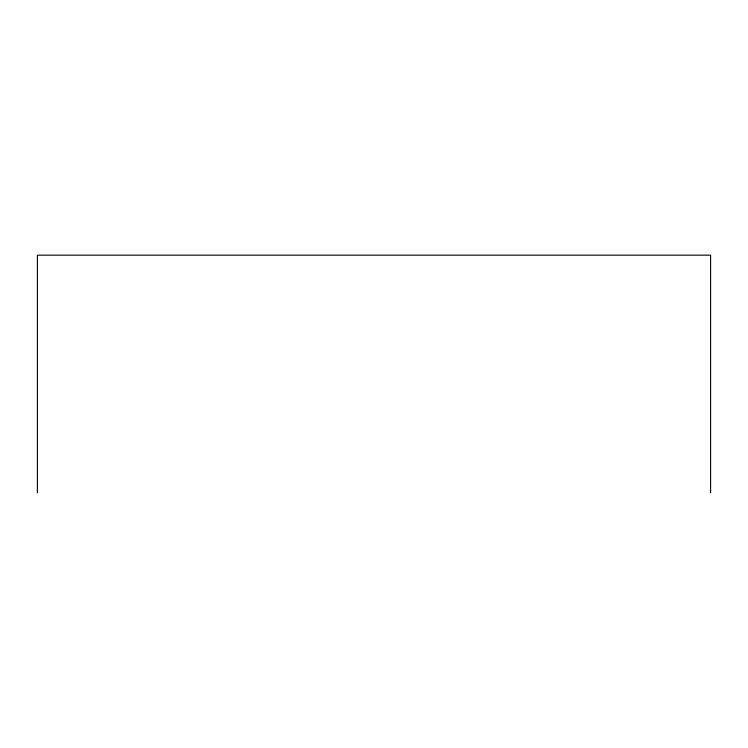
<?xml version="1.0" encoding="UTF-8"?>
<svg xmlns="http://www.w3.org/2000/svg" width="748" height="748" viewBox="0 0 748 748"><rect width="100%" height="100%" fill="white"/><g stroke="black" fill="none" stroke-linecap="round" stroke-linejoin="round"><path stroke-width="1.12" d="M710.6 492.829L710.6 255.171L37.4 255.171L37.4 492.829"/></g></svg>
